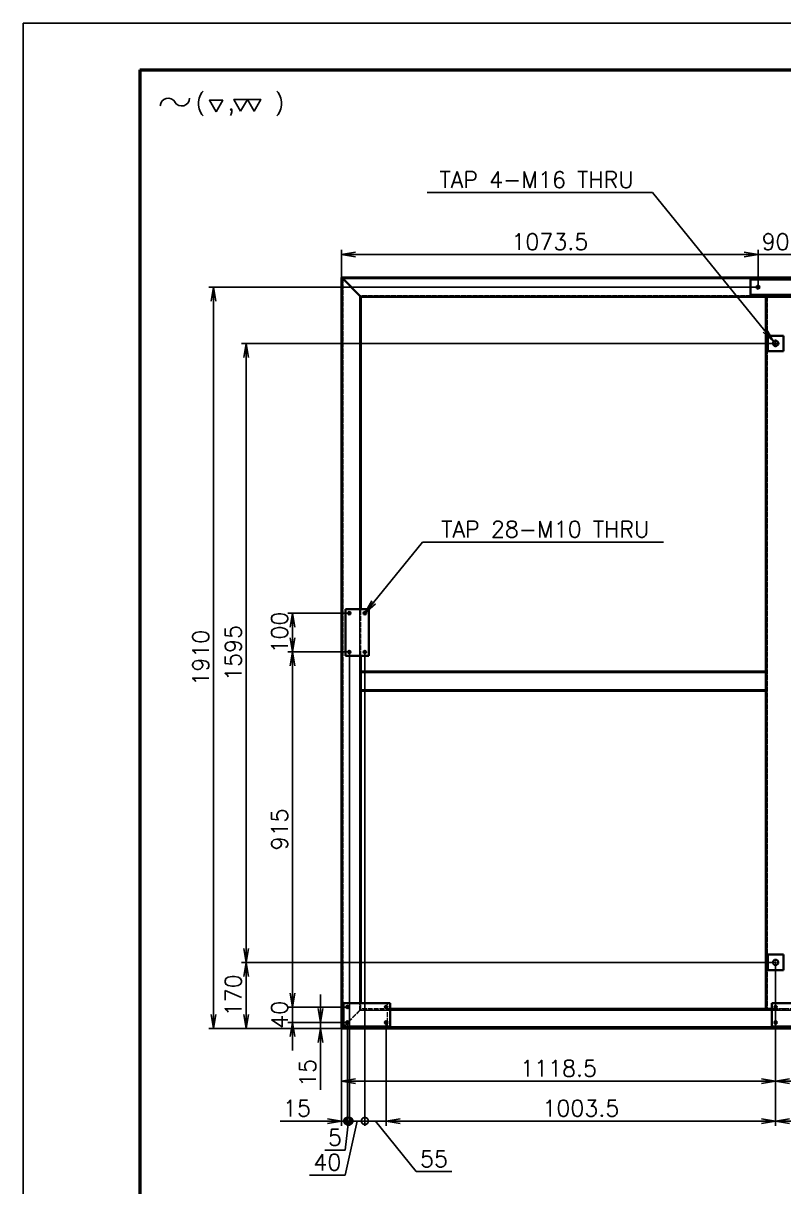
# Model space of a CAD drawing. Header units: millimetres. Extents: x -73083 to 81340, y -6859 to 6812.
# Drawn here: x -3050 to -1090, y -4808 to -1810 of the extents above; entities that cross this region are included whole.
import ezdxf

# ---------------------------------------------------------------- set-up
doc = ezdxf.new("R2010")
doc.units = ezdxf.units.MM
for name, pattern in [('AM_ISO02W050', [7.5, 6, -1.5]), ('AM_ISO08W050', [18, 12, -1.5, 3, -1.5]), ('CENTER-HOKUTO', [23, 20, -1, 1, -1]), ('DASHDOT', [18.5, 12, -3, 0.5, -3]), ('DASHED', [15, 12, -3])]:
    doc.linetypes.add(name, pattern=pattern)
doc.layers.add('A3', color=7, linetype='Continuous', plot=False)
for name, color, linetype, lineweight in [('AM_7', 2, 'AM_ISO08W050', 25), ('AM_HID', 1, 'AM_ISO02W050', 25), ('AM_VIS', 7, 'Continuous', 50)]:
    doc.layers.add(name, color=color, linetype=linetype, lineweight=lineweight)
doc.layers.add('title_frame', color=7, linetype='Continuous')
doc.layers.add('word_dim', color=253, linetype='Continuous')
doc.styles.get("Standard").update_dxf_attribs({"font": 'romans.shx', "bigfont": 'bigfont.shx'})
doc.dimstyles.new('STANDARD1-12', dxfattribs={"dimscale": 12, "dimtxt": 3.5, "dimasz": 3, "dimexe": 1, "dimexo": 0, "dimgap": 1, "dimtad": 3, "dimdec": 1, "dimdsep": 46, "dimtxsty": 'Standard', "dimblk1": 'OPEN', "dimblk2": 'OPEN', "dimsah": 1, "dimcen": 0, "dimclrd": 256, "dimclre": 256, "dimclrt": 3, "dimadec": 0, "dimazin": 0, "dimtfac": 1, "dimtdec": 1, "dimtmove": 0, "dimatfit": 3, "dimldrblk": 'OPEN', "dimfxl": 0, "dimtolj": 1, "dimtzin": 0, "dimarcsym": 0})

# ---------------------------------------------------------------- blocks, each defined once
blk = doc.blocks.new('shiage0')
at = {"layer": 'word_dim', "color": 3, "linetype": 'Continuous'}
for centre, start, end in [((1.69, 0), 30, 180), ((4.61, 1.69), 210, 0)]:
    blk.add_arc(centre, 1.69, start, end, dxfattribs=at)
blk = doc.blocks.new('11')
at = {"layer": 'title_frame', "color": 3, "linetype": 'Continuous'}
for points in [[(15.1, 3.38), (13.66, 5.88), (16.55, 5.88)], [(20.38, 3.57), (18.93, 6.07), (24.71, 6.07), (23.27, 3.57), (21.82, 6.07)]]:
    blk.add_lwpolyline(points, close=True, dxfattribs=at)
blk.add_blockref('shiage0', (3.13, 4.67), dxfattribs=at)
blk.add_text('(  ,   )', height=3.5, dxfattribs=at).set_placement((10.71, 3.7))
blk = doc.blocks.new('_DotSmall')
at = {"color": 0, "linetype": 'ByBlock', "const_width": 0.5}
blk.add_lwpolyline([(-0.0625, 0, 1), (0.0625, 0, 1)], format="xyb", close=True, dxfattribs=at)
blk = doc.blocks.new('_Open')
at = {"color": 0, "lineweight": -2}
for p, q in [((-1, 0.167), (0, 0)), ((-1, -0.167), (0, 0)), ((0, 0), (-1, 0))]:
    blk.add_line(p, q, dxfattribs=at)
blk = doc.blocks.new('*D2350')
at = {"layer": 'DEFPOINTS', "color": 0, "linetype": 'Continuous', "ltscale": 2}
for p in [(-2229.3, -4400.2), (-2214.3, -4389.5), (-2214.3, -4638.9)]:
    blk.add_point(p, dxfattribs=at)
at = {"layer": 'word_dim', "linetype": 'Continuous', "lineweight": -2, "ltscale": 2}
for p, q in [((-2229.3, -4400.2), (-2229.3, -4650.9)), ((-2214.3, -4389.5), (-2214.3, -4650.9)), ((-2265.3, -4638.9), (-2387.3, -4638.9)), ((-2214.3, -4638.9), (-2229.3, -4638.9)), ((-2214.3, -4638.9), (-2142.3, -4638.9))]:
    blk.add_line(p, q, dxfattribs=at)
at = {"layer": 'word_dim', "linetype": 'Continuous', "lineweight": -2, "ltscale": 2, "xscale": 36, "yscale": 36, "zscale": 36}
blk.add_blockref('_Open', (-2229.3, -4638.9), dxfattribs=at)
at = {"layer": 'word_dim', "linetype": 'Continuous', "lineweight": -2, "ltscale": 2, "xscale": 36, "yscale": 36, "zscale": 36, "rotation": 180}
blk.add_blockref('_DotSmall', (-2214.3, -4638.9), dxfattribs=at)
at = {"layer": 'word_dim', "color": 3, "linetype": 'Continuous', "ltscale": 2, "insert": (-2344.3, -4605.9), "char_height": 42, "attachment_point": 5}
blk.add_mtext('\\A1;15', dxfattribs=at)
blk = doc.blocks.new('*D2352')
at = {"layer": 'DEFPOINTS', "color": 0, "linetype": 'Continuous', "ltscale": 2}
for p in [(-2114.3, -4389.5), (-1110.8, -4389.5), (-1110.8, -4638.9)]:
    blk.add_point(p, dxfattribs=at)
at = {"layer": 'word_dim', "linetype": 'Continuous', "lineweight": -2, "ltscale": 2}
for p, q in [((-2114.3, -4389.5), (-2114.3, -4650.9)), ((-1110.8, -4389.5), (-1110.8, -4650.9)), ((-2078.3, -4638.9), (-1146.8, -4638.9))]:
    blk.add_line(p, q, dxfattribs=at)
at = {"layer": 'word_dim', "linetype": 'Continuous', "lineweight": -2, "ltscale": 2, "xscale": 36, "yscale": 36, "zscale": 36, "rotation": 180}
blk.add_blockref('_Open', (-2114.3, -4638.9), dxfattribs=at)
at = {"layer": 'word_dim', "linetype": 'Continuous', "lineweight": -2, "ltscale": 2, "xscale": 36, "yscale": 36, "zscale": 36}
blk.add_blockref('_Open', (-1110.8, -4638.9), dxfattribs=at)
at = {"layer": 'word_dim', "color": 3, "linetype": 'Continuous', "ltscale": 2, "insert": (-1612.5, -4605.9), "char_height": 42, "attachment_point": 5}
blk.add_mtext('\\A1;1003.5', dxfattribs=at)
blk = doc.blocks.new('*D2353')
at = {"layer": 'DEFPOINTS', "color": 0, "linetype": 'Continuous', "ltscale": 2}
for p in [(-1110.8, -4389.5), (-1010.8, -4389.5), (-1010.8, -4638.9)]:
    blk.add_point(p, dxfattribs=at)
at = {"layer": 'word_dim', "linetype": 'Continuous', "lineweight": -2, "ltscale": 2}
for p, q in [((-1110.8, -4389.5), (-1110.8, -4650.9)), ((-1010.8, -4389.5), (-1010.8, -4650.9)), ((-1074.8, -4638.9), (-1046.8, -4638.9)), ((-1060.8, -4638.9), (-1018.1, -4756.3)), ((-1018.1, -4756.3), (-892.1, -4756.3))]:
    blk.add_line(p, q, dxfattribs=at)
at = {"layer": 'word_dim', "linetype": 'Continuous', "lineweight": -2, "ltscale": 2, "xscale": 36, "yscale": 36, "zscale": 36, "rotation": 180}
blk.add_blockref('_Open', (-1110.8, -4638.9), dxfattribs=at)
at = {"layer": 'word_dim', "linetype": 'Continuous', "lineweight": -2, "ltscale": 2, "xscale": 36, "yscale": 36, "zscale": 36}
blk.add_blockref('_Open', (-1010.8, -4638.9), dxfattribs=at)
at = {"layer": 'word_dim', "color": 3, "linetype": 'Continuous', "ltscale": 2, "insert": (-955.1, -4723.3), "char_height": 42, "attachment_point": 5}
blk.add_mtext('\\A1;100', dxfattribs=at)
blk = doc.blocks.new('*D2360')
at = {"layer": 'DEFPOINTS', "color": 0, "linetype": 'Continuous', "ltscale": 2}
for p in [(-2283.6, -4385.2), (-2227.8, -4400.2), (-2218.6, -4385.2)]:
    blk.add_point(p, dxfattribs=at)
at = {"layer": 'word_dim', "linetype": 'Continuous', "lineweight": -2, "ltscale": 2}
for p, q in [((-2283.6, -4349.2), (-2283.6, -4313.2)), ((-2218.6, -4385.2), (-2295.6, -4385.2)), ((-2227.8, -4400.2), (-2295.6, -4400.2)), ((-2283.6, -4385.2), (-2283.6, -4400.2)), ((-2283.6, -4436.2), (-2283.6, -4558.2))]:
    blk.add_line(p, q, dxfattribs=at)
at = {"layer": 'word_dim', "linetype": 'Continuous', "lineweight": -2, "ltscale": 2, "xscale": 36, "yscale": 36, "zscale": 36}
for p, rotation in [((-2283.6, -4385.2), 270), ((-2283.6, -4400.2), 90)]:
    blk.add_blockref('_Open', p, dxfattribs=dict(at, rotation=rotation))
at = {"layer": 'word_dim', "color": 3, "linetype": 'Continuous', "ltscale": 2, "insert": (-2316.6, -4515.2), "char_height": 42, "attachment_point": 5, "rotation": 90}
blk.add_mtext('\\A1;15', dxfattribs=at)
blk = doc.blocks.new('*D2361')
at = {"layer": 'DEFPOINTS', "color": 0, "linetype": 'Continuous', "ltscale": 2}
for p in [(-2355.9, -4345.2), (-2218.6, -4345.2), (-2218.6, -4385.2)]:
    blk.add_point(p, dxfattribs=at)
at = {"layer": 'word_dim', "linetype": 'Continuous', "lineweight": -2, "ltscale": 2}
for p, q in [((-2355.9, -4309.2), (-2355.9, -4273.2)), ((-2218.6, -4345.2), (-2367.9, -4345.2)), ((-2355.9, -4385.2), (-2355.9, -4345.2)), ((-2218.6, -4385.2), (-2367.9, -4385.2)), ((-2355.9, -4421.2), (-2355.9, -4457.2))]:
    blk.add_line(p, q, dxfattribs=at)
at = {"layer": 'word_dim', "linetype": 'Continuous', "lineweight": -2, "ltscale": 2, "xscale": 36, "yscale": 36, "zscale": 36}
for p, rotation in [((-2355.9, -4345.2), 270), ((-2355.9, -4385.2), 90)]:
    blk.add_blockref('_Open', p, dxfattribs=dict(at, rotation=rotation))
at = {"layer": 'word_dim', "color": 3, "linetype": 'Continuous', "ltscale": 2, "insert": (-2388.9, -4365.2), "char_height": 42, "attachment_point": 5, "rotation": 90}
blk.add_mtext('\\A1;40', dxfattribs=at)
blk = doc.blocks.new('*D2362')
at = {"layer": 'DEFPOINTS', "color": 0, "linetype": 'Continuous', "ltscale": 2}
for p in [(-2355.9, -3430.2), (-2213.6, -3430.2), (-2221.3, -4345.2)]:
    blk.add_point(p, dxfattribs=at)
at = {"layer": 'word_dim', "linetype": 'Continuous', "lineweight": -2, "ltscale": 2}
for p, q in [((-2213.6, -3430.2), (-2367.9, -3430.2)), ((-2355.9, -4309.2), (-2355.9, -3466.2)), ((-2221.3, -4345.2), (-2367.9, -4345.2))]:
    blk.add_line(p, q, dxfattribs=at)
at = {"layer": 'word_dim', "linetype": 'Continuous', "lineweight": -2, "ltscale": 2, "xscale": 36, "yscale": 36, "zscale": 36}
for p, rotation in [((-2355.9, -3430.2), 90), ((-2355.9, -4345.2), 270)]:
    blk.add_blockref('_Open', p, dxfattribs=dict(at, rotation=rotation))
at = {"layer": 'word_dim', "color": 3, "linetype": 'Continuous', "ltscale": 2, "insert": (-2388.9, -3887.7), "char_height": 42, "attachment_point": 5, "rotation": 90}
blk.add_mtext('\\A1;915', dxfattribs=at)
blk = doc.blocks.new('*D2363')
at = {"layer": 'DEFPOINTS', "color": 0, "linetype": 'Continuous', "ltscale": 2}
for p in [(-2355.9, -3330.2), (-2213.6, -3330.2), (-2213.6, -3430.2)]:
    blk.add_point(p, dxfattribs=at)
at = {"layer": 'word_dim', "linetype": 'Continuous', "lineweight": -2, "ltscale": 2}
for p, q in [((-2213.6, -3330.2), (-2367.9, -3330.2)), ((-2355.9, -3394.2), (-2355.9, -3366.2)), ((-2213.6, -3430.2), (-2367.9, -3430.2))]:
    blk.add_line(p, q, dxfattribs=at)
at = {"layer": 'word_dim', "linetype": 'Continuous', "lineweight": -2, "ltscale": 2, "xscale": 36, "yscale": 36, "zscale": 36}
for p, rotation in [((-2355.9, -3330.2), 90), ((-2355.9, -3430.2), 270)]:
    blk.add_blockref('_Open', p, dxfattribs=dict(at, rotation=rotation))
at = {"layer": 'word_dim', "color": 3, "linetype": 'Continuous', "ltscale": 2, "insert": (-2388.9, -3380.2), "char_height": 42, "attachment_point": 5, "rotation": 90}
blk.add_mtext('\\A1;100', dxfattribs=at)
blk = doc.blocks.new('*D2367')
at = {"layer": 'DEFPOINTS', "color": 0, "linetype": 'Continuous', "ltscale": 2}
for p in [(-1110.8, -4239.2), (-2229.3, -4400.2), (-1110.8, -4536.2)]:
    blk.add_point(p, dxfattribs=at)
at = {"layer": 'word_dim', "linetype": 'Continuous', "lineweight": -2, "ltscale": 2}
for p, q in [((-1110.8, -4239.2), (-1110.8, -4548.2)), ((-2229.3, -4400.2), (-2229.3, -4548.2)), ((-2193.3, -4536.2), (-1146.8, -4536.2))]:
    blk.add_line(p, q, dxfattribs=at)
at = {"layer": 'word_dim', "linetype": 'Continuous', "lineweight": -2, "ltscale": 2, "xscale": 36, "yscale": 36, "zscale": 36, "rotation": 180}
blk.add_blockref('_Open', (-2229.3, -4536.2), dxfattribs=at)
at = {"layer": 'word_dim', "linetype": 'Continuous', "lineweight": -2, "ltscale": 2, "xscale": 36, "yscale": 36, "zscale": 36}
blk.add_blockref('_Open', (-1110.8, -4536.2), dxfattribs=at)
at = {"layer": 'word_dim', "color": 3, "linetype": 'Continuous', "ltscale": 2, "insert": (-1670, -4503.2), "char_height": 42, "attachment_point": 5}
blk.add_mtext('\\A1;1118.5', dxfattribs=at)
blk = doc.blocks.new('*D2368')
at = {"layer": 'DEFPOINTS', "color": 0, "linetype": 'Continuous', "ltscale": 2}
for p in [(-1110.8, -4239.2), (649.3, -4239.2), (649.3, -4536.2)]:
    blk.add_point(p, dxfattribs=at)
at = {"layer": 'word_dim', "linetype": 'Continuous', "lineweight": -2, "ltscale": 2}
for p, q in [((-1110.8, -4239.2), (-1110.8, -4548.2)), ((649.3, -4239.2), (649.3, -4548.2)), ((-1074.8, -4536.2), (613.3, -4536.2))]:
    blk.add_line(p, q, dxfattribs=at)
at = {"layer": 'word_dim', "linetype": 'Continuous', "lineweight": -2, "ltscale": 2, "xscale": 36, "yscale": 36, "zscale": 36, "rotation": 180}
blk.add_blockref('_Open', (-1110.8, -4536.2), dxfattribs=at)
at = {"layer": 'word_dim', "linetype": 'Continuous', "lineweight": -2, "ltscale": 2, "xscale": 36, "yscale": 36, "zscale": 36}
blk.add_blockref('_Open', (649.3, -4536.2), dxfattribs=at)
at = {"layer": 'word_dim', "color": 3, "linetype": 'Continuous', "ltscale": 2, "insert": (-230.7, -4503.2), "char_height": 42, "attachment_point": 5}
blk.add_mtext('\\A1;1760', dxfattribs=at)
blk = doc.blocks.new('*D2369')
at = {"layer": 'DEFPOINTS', "color": 0, "linetype": 'Continuous', "ltscale": 2}
for p in [(-2475.5, -4230.2), (-1119.7, -4230.2), (-2227.8, -4400.2)]:
    blk.add_point(p, dxfattribs=at)
at = {"layer": 'word_dim', "linetype": 'Continuous', "lineweight": -2, "ltscale": 2}
for p, q in [((-1119.7, -4230.2), (-2487.5, -4230.2)), ((-2475.5, -4364.2), (-2475.5, -4266.2)), ((-2227.8, -4400.2), (-2487.5, -4400.2))]:
    blk.add_line(p, q, dxfattribs=at)
at = {"layer": 'word_dim', "linetype": 'Continuous', "lineweight": -2, "ltscale": 2, "xscale": 36, "yscale": 36, "zscale": 36}
for p, rotation in [((-2475.5, -4230.2), 90), ((-2475.5, -4400.2), 270)]:
    blk.add_blockref('_Open', p, dxfattribs=dict(at, rotation=rotation))
at = {"layer": 'word_dim', "color": 3, "linetype": 'Continuous', "ltscale": 2, "insert": (-2508.5, -4315.2), "char_height": 42, "attachment_point": 5, "rotation": 90}
blk.add_mtext('\\A1;170', dxfattribs=at)
blk = doc.blocks.new('*D2370')
at = {"layer": 'DEFPOINTS', "color": 0, "linetype": 'Continuous', "ltscale": 2}
for p in [(-2475.5, -2635.2), (-1119.7, -2635.2), (-1119.7, -4230.2)]:
    blk.add_point(p, dxfattribs=at)
at = {"layer": 'word_dim', "linetype": 'Continuous', "lineweight": -2, "ltscale": 2}
for p, q in [((-1119.7, -2635.2), (-2487.5, -2635.2)), ((-2475.5, -4194.2), (-2475.5, -2671.2)), ((-1119.7, -4230.2), (-2487.5, -4230.2))]:
    blk.add_line(p, q, dxfattribs=at)
at = {"layer": 'word_dim', "linetype": 'Continuous', "lineweight": -2, "ltscale": 2, "xscale": 36, "yscale": 36, "zscale": 36}
for p, rotation in [((-2475.5, -2635.2), 90), ((-2475.5, -4230.2), 270)]:
    blk.add_blockref('_Open', p, dxfattribs=dict(at, rotation=rotation))
at = {"layer": 'word_dim', "color": 3, "linetype": 'Continuous', "ltscale": 2, "insert": (-2508.5, -3432.7), "char_height": 42, "attachment_point": 5, "rotation": 90}
blk.add_mtext('\\A1;1595', dxfattribs=at)
blk = doc.blocks.new('*D2371')
at = {"layer": 'DEFPOINTS', "color": 0, "linetype": 'Continuous', "ltscale": 2}
for p in [(-2559.1, -2490.2), (-1161.2, -2490.2), (-2227.8, -4400.2)]:
    blk.add_point(p, dxfattribs=at)
at = {"layer": 'word_dim', "linetype": 'Continuous', "lineweight": -2, "ltscale": 2}
for p, q in [((-1161.2, -2490.2), (-2571.1, -2490.2)), ((-2559.1, -4364.2), (-2559.1, -2526.2)), ((-2227.8, -4400.2), (-2571.1, -4400.2))]:
    blk.add_line(p, q, dxfattribs=at)
at = {"layer": 'word_dim', "linetype": 'Continuous', "lineweight": -2, "ltscale": 2, "xscale": 36, "yscale": 36, "zscale": 36}
for p, rotation in [((-2559.1, -2490.2), 90), ((-2559.1, -4400.2), 270)]:
    blk.add_blockref('_Open', p, dxfattribs=dict(at, rotation=rotation))
at = {"layer": 'word_dim', "color": 3, "linetype": 'Continuous', "ltscale": 2, "insert": (-2592.1, -3445.2), "char_height": 42, "attachment_point": 5, "rotation": 90}
blk.add_mtext('\\A1;1910', dxfattribs=at)
blk = doc.blocks.new('*D2372')
at = {"layer": 'DEFPOINTS', "color": 0, "linetype": 'Continuous', "ltscale": 2}
for p in [(-1155.8, -2406.1), (-2229.3, -2465.2), (-1155.8, -2484.8)]:
    blk.add_point(p, dxfattribs=at)
at = {"layer": 'word_dim', "linetype": 'Continuous', "lineweight": -2, "ltscale": 2}
for p, q in [((-2229.3, -2465.2), (-2229.3, -2394.1)), ((-1155.8, -2484.8), (-1155.8, -2394.1)), ((-2193.3, -2406.1), (-1191.8, -2406.1))]:
    blk.add_line(p, q, dxfattribs=at)
at = {"layer": 'word_dim', "linetype": 'Continuous', "lineweight": -2, "ltscale": 2, "xscale": 36, "yscale": 36, "zscale": 36, "rotation": 180}
blk.add_blockref('_Open', (-2229.3, -2406.1), dxfattribs=at)
at = {"layer": 'word_dim', "linetype": 'Continuous', "lineweight": -2, "ltscale": 2, "xscale": 36, "yscale": 36, "zscale": 36}
blk.add_blockref('_Open', (-1155.8, -2406.1), dxfattribs=at)
at = {"layer": 'word_dim', "color": 3, "linetype": 'Continuous', "ltscale": 2, "insert": (-1692.5, -2373.1), "char_height": 42, "attachment_point": 5}
blk.add_mtext('\\A1;1073.5', dxfattribs=at)
blk = doc.blocks.new('*D2373')
at = {"layer": 'DEFPOINTS', "color": 0, "linetype": 'Continuous', "ltscale": 2}
for p in [(-1065.8, -2406.1), (-1155.8, -2484.8), (-1065.8, -2484.8)]:
    blk.add_point(p, dxfattribs=at)
at = {"layer": 'word_dim', "linetype": 'Continuous', "lineweight": -2, "ltscale": 2}
for p, q in [((-1155.8, -2484.8), (-1155.8, -2394.1)), ((-1065.8, -2484.8), (-1065.8, -2394.1)), ((-1191.8, -2406.1), (-1227.8, -2406.1)), ((-1155.8, -2406.1), (-1065.8, -2406.1)), ((-1029.8, -2406.1), (-993.8, -2406.1))]:
    blk.add_line(p, q, dxfattribs=at)
at = {"layer": 'word_dim', "linetype": 'Continuous', "lineweight": -2, "ltscale": 2, "xscale": 36, "yscale": 36, "zscale": 36}
blk.add_blockref('_Open', (-1155.8, -2406.1), dxfattribs=at)
at = {"layer": 'word_dim', "linetype": 'Continuous', "lineweight": -2, "ltscale": 2, "xscale": 36, "yscale": 36, "zscale": 36, "rotation": 180}
blk.add_blockref('_Open', (-1065.8, -2406.1), dxfattribs=at)
at = {"layer": 'word_dim', "color": 3, "linetype": 'Continuous', "ltscale": 2, "insert": (-1110.8, -2373.1), "char_height": 42, "attachment_point": 5}
blk.add_mtext('\\A1;90', dxfattribs=at)
blk = doc.blocks.new('*D2380')
at = {"layer": 'DEFPOINTS', "color": 0, "linetype": 'Continuous', "ltscale": 2}
for p in [(-2209.2, -3434.6), (-2214.3, -4389.5), (-2209.2, -4638.9)]:
    blk.add_point(p, dxfattribs=at)
at = {"layer": 'word_dim', "linetype": 'Continuous', "lineweight": -2, "ltscale": 2}
for p, q in [((-2209.2, -3434.6), (-2209.2, -4650.9)), ((-2214.3, -4389.5), (-2214.3, -4650.9)), ((-2214.3, -4638.9), (-2250.3, -4638.9)), ((-2211.7, -4638.9), (-2220.1, -4714.2)), ((-2214.3, -4638.9), (-2209.2, -4638.9)), ((-2214.3, -4638.9), (-2209.2, -4638.9)), ((-2209.2, -4638.9), (-2173.2, -4638.9)), ((-2220.1, -4714.2), (-2272.1, -4714.2))]:
    blk.add_line(p, q, dxfattribs=at)
at = {"layer": 'word_dim', "linetype": 'Continuous', "lineweight": -2, "ltscale": 2, "xscale": 36, "yscale": 36, "zscale": 36}
blk.add_blockref('_DotSmall', (-2214.3, -4638.9), dxfattribs=at)
at = {"layer": 'word_dim', "linetype": 'Continuous', "lineweight": -2, "ltscale": 2, "xscale": 36, "yscale": 36, "zscale": 36, "rotation": 180}
blk.add_blockref('_DotSmall', (-2209.2, -4638.9), dxfattribs=at)
at = {"layer": 'word_dim', "color": 3, "linetype": 'Continuous', "ltscale": 2, "insert": (-2246.1, -4681.2), "char_height": 42, "attachment_point": 5}
blk.add_mtext('\\A1;5', dxfattribs=at)
blk = doc.blocks.new('*D2381')
at = {"layer": 'DEFPOINTS', "color": 0, "linetype": 'Continuous', "ltscale": 2}
for p in [(-2209.2, -3434.6), (-2169.2, -3434.6), (-2169.2, -4638.9)]:
    blk.add_point(p, dxfattribs=at)
at = {"layer": 'word_dim', "linetype": 'Continuous', "lineweight": -2, "ltscale": 2}
for p, q in [((-2209.2, -3434.6), (-2209.2, -4650.9)), ((-2169.2, -3434.6), (-2169.2, -4650.9)), ((-2189.2, -4638.9), (-2219.9, -4778)), ((-2209.2, -4638.9), (-2169.2, -4638.9)), ((-2219.9, -4778), (-2311.9, -4778))]:
    blk.add_line(p, q, dxfattribs=at)
at = {"layer": 'word_dim', "linetype": 'Continuous', "lineweight": -2, "ltscale": 2, "xscale": 36, "yscale": 36, "zscale": 36, "rotation": 180}
blk.add_blockref('_DotSmall', (-2209.2, -4638.9), dxfattribs=at)
at = {"layer": 'word_dim', "linetype": 'Continuous', "lineweight": -2, "ltscale": 2, "xscale": 36, "yscale": 36, "zscale": 36}
blk.add_blockref('_DotSmall', (-2169.2, -4638.9), dxfattribs=at)
at = {"layer": 'word_dim', "color": 3, "linetype": 'Continuous', "ltscale": 2, "insert": (-2265.9, -4745), "char_height": 42, "attachment_point": 5}
blk.add_mtext('\\A1;40', dxfattribs=at)
blk = doc.blocks.new('*D2382')
at = {"layer": 'DEFPOINTS', "color": 0, "linetype": 'Continuous', "ltscale": 2}
for p in [(-2169.2, -3434.6), (-2114.3, -4389.5), (-2114.3, -4638.9)]:
    blk.add_point(p, dxfattribs=at)
at = {"layer": 'word_dim', "linetype": 'Continuous', "lineweight": -2, "ltscale": 2}
for p, q in [((-2169.2, -3434.6), (-2169.2, -4650.9)), ((-2114.3, -4389.5), (-2114.3, -4650.9)), ((-2169.2, -4638.9), (-2205.2, -4638.9)), ((-2169.2, -4638.9), (-2114.3, -4638.9)), ((-2169.2, -4638.9), (-2114.3, -4638.9)), ((-2141.7, -4638.9), (-2037.1, -4769.4)), ((-2078.3, -4638.9), (-2042.3, -4638.9)), ((-2037.1, -4769.4), (-1945.1, -4769.4))]:
    blk.add_line(p, q, dxfattribs=at)
at = {"layer": 'word_dim', "linetype": 'Continuous', "lineweight": -2, "ltscale": 2, "xscale": 36, "yscale": 36, "zscale": 36}
blk.add_blockref('_DotSmall', (-2169.2, -4638.9), dxfattribs=at)
at = {"layer": 'word_dim', "linetype": 'Continuous', "lineweight": -2, "ltscale": 2, "xscale": 36, "yscale": 36, "zscale": 36, "rotation": 180}
blk.add_blockref('_Open', (-2114.3, -4638.9), dxfattribs=at)
at = {"layer": 'word_dim', "color": 3, "linetype": 'Continuous', "ltscale": 2, "insert": (-1991.1, -4736.4), "char_height": 42, "attachment_point": 5}
blk.add_mtext('\\A1;55', dxfattribs=at)
blk = doc.blocks.new('MARK_CENTER')
at = {"color": 2, "linetype": 'CENTER-HOKUTO'}
for p, q in [((-10, 0), (10, 0)), ((0, 10), (0, -10))]:
    blk.add_line(p, q, dxfattribs=at)

msp = doc.modelspace()

# ---------------------------------------------------------------- linework, layer by layer
at = {"layer": 'A3', "linetype": 'Continuous'}
msp.add_lwpolyline([(-3049.50268, -1810.23226), (4078.49732, -1810.23226), (4078.49732, -6850.23226), (-3049.50268, -6850.23226)], close=True, dxfattribs=at)
at = {"layer": 'AM_7', "linetype": 'DASHDOT', "lineweight": 13, "ltscale": 0.272223}
msp.add_line((-1155.75697, -2484.78689), (-1155.75697, -2495.6758), dxfattribs=at)
at = {"layer": 'AM_7', "linetype": 'DASHDOT', "lineweight": 13, "ltscale": 0.27222}
msp.add_line((-1150.31251, -2490.23122), (-1161.2013, -2490.23122), dxfattribs=at)
at = {"layer": 'AM_7', "linetype": 'DASHDOT', "lineweight": 13, "ltscale": 0.449637}
for p, q in [((-1101.76405, -2635.2239), (-1119.74952, -2635.2239)), ((-1101.75953, -4230.22414), (-1119.745, -4230.22414))]:
    msp.add_line(p, q, dxfattribs=at)
at = {"layer": 'AM_7', "linetype": 'DASHDOT', "lineweight": 13, "ltscale": 0.44964}
msp.add_line((-1110.75672, -2626.23098), (-1110.75672, -2644.21657), dxfattribs=at)
at = {"layer": 'AM_7', "linetype": 'DASHDOT', "lineweight": 13, "ltscale": 0.216022}
for p, q in [((-2209.2422, -3325.92873), (-2209.2422, -3334.5696)), ((-2209.24146, -3425.92873), (-2209.24146, -3434.5696))]:
    msp.add_line(p, q, dxfattribs=at)
at = {"layer": 'AM_7', "linetype": 'DASHDOT', "lineweight": 13, "ltscale": 0.216028}
for p, q in [((-2169.2422, -3325.92824), (-2169.2422, -3334.56936)), ((-2204.92164, -3330.24929), (-2213.56275, -3330.24929)), ((-2164.92164, -3330.2488), (-2173.56275, -3330.2488)), ((-2204.92091, -3430.24929), (-2213.56202, -3430.24929)), ((-2164.92091, -3430.2488), (-2173.56202, -3430.2488)), ((-2169.24146, -3425.92824), (-2169.24146, -3434.56936)), ((-2209.93116, -4345.22561), (-2218.57227, -4345.22561)), ((-2214.25172, -4340.90529), (-2214.25172, -4349.54641)), ((-2109.93116, -4345.22561), (-2118.57227, -4345.22561)), ((-2114.25172, -4340.90481), (-2114.25172, -4349.54592)), ((-1106.4308, -4345.22121), (-1115.07191, -4345.22121)), ((-1110.75135, -4340.9009), (-1110.75135, -4349.54201)), ((-2209.93116, -4385.22561), (-2218.57227, -4385.22561)), ((-2214.25172, -4380.90529), (-2214.25172, -4389.54641)), ((-2109.93116, -4385.22561), (-2118.57227, -4385.22561)), ((-2114.25172, -4380.90481), (-2114.25172, -4389.54592)), ((-1106.43067, -4385.22121), (-1115.07179, -4385.22121)), ((-1110.75123, -4380.9009), (-1110.75123, -4389.54201))]:
    msp.add_line(p, q, dxfattribs=at)
at = {"layer": 'AM_7', "linetype": 'DASHDOT', "lineweight": 13, "ltscale": 0.449646}
msp.add_line((-1110.75233, -4221.23098), (-1110.75233, -4239.21682), dxfattribs=at)
at = {"layer": 'AM_HID', "linetype": 'DASHED', "lineweight": 13}
for p, q in [((-2226.25733, -2468.22683), (1764.74267, -2468.21584)), ((-2226.25196, -4397.22707), (-2226.25733, -2468.22707)), ((1764.74291, -2468.21608), (-2226.25709, -2468.22707)), ((-2226.25709, -2468.22732), (-2226.25172, -4397.22756)), ((-2182.25733, -2512.22683), (1720.74291, -2512.21584)), ((-2182.25196, -4353.22707), (-2182.25733, -2512.22683)), ((1720.74291, -2512.21633), (-2182.25709, -2512.22707)), ((-2182.25685, -2512.22732), (-2182.25172, -4353.22707)), ((-1132.75147, -4350.22561), (-1132.7566, -2515.22536)), ((-1132.75648, -2515.22536), (-1132.75135, -4350.22561)), ((-2182.2544, -3440.24904), (-2182.25465, -3320.24904)), ((-2179.2544, -3440.24904), (-2179.25465, -3320.24904)), ((-2179.2544, -3483.21877), (-1135.75721, -3483.21584)), ((-1135.75697, -3483.21584), (-2179.25416, -3483.21877)), ((-2179.2544, -3527.21877), (-1135.75453, -3527.21584)), ((-2179.25416, -3527.21877), (-1135.7544, -3527.21584)), ((-2110.79225, -4400.23488), (-2110.79249, -4335.22561)), ((-2211.90089, -4382.87649), (-2182.25172, -4353.22707)), ((-2211.28272, -4383.73244), (-2181.792, -4354.24172)), ((1723.20751, -4354.23049), (-2181.79249, -4354.24172)), ((1723.20751, -4354.23049), (-2181.79249, -4354.24172)), ((1723.20775, -4354.23049), (-2181.79225, -4354.24172)), ((-2104.25172, -4354.24123), (-2181.792, -4354.24172)), ((1722.20775, -4353.23049), (-2180.79225, -4353.24172)), ((-2104.25172, -4350.24123), (-2177.79225, -4350.24172)), ((-1088.75135, -4350.22512), (-1120.75135, -4350.22512)), ((-1000.75135, -4350.2383), (-1120.75135, -4350.23879)), ((-1000.75135, -4354.2383), (-1120.75135, -4354.23879)), ((1766.208, -4397.23049), (-2224.792, -4397.24172)), ((1765.20775, -4396.23049), (-2223.79249, -4396.24172)), ((1765.20775, -4396.23049), (-2223.79249, -4396.24172)), ((1765.208, -4396.23049), (-2223.792, -4396.24172)), ((-1180.75648, -4400.22268), (-1300.75648, -4400.22268))]:
    msp.add_line(p, q, dxfattribs=at)
at = {"layer": 'AM_HID', "linetype": 'DASHED', "lineweight": 13, "ltscale": 0.450037}
msp.add_line((-2182.25172, -4353.22707), (-2182.25172, -4335.22561), dxfattribs=at)
at = {"layer": 'AM_HID', "linetype": 'DASHED', "lineweight": 13, "ltscale": 0.375037}
msp.add_line((-2179.25172, -4350.22707), (-2179.25172, -4335.22561), dxfattribs=at)
at = {"layer": 'AM_HID', "linetype": 'DASHED', "lineweight": 13, "ltscale": 0.106066}
msp.add_line((-2179.25172, -4350.22707), (-2182.25172, -4353.22707), dxfattribs=at)
at = {"layer": 'AM_HID', "linetype": 'DASHED', "lineweight": 13, "ltscale": 0.141417}
msp.add_line((-2181.792, -4354.24172), (-2177.79225, -4350.24172), dxfattribs=at)
at = {"layer": 'AM_HID', "linetype": 'DASHED', "lineweight": 13, "ltscale": 0.270435}
msp.add_line((-2224.25001, -4395.22561), (-2216.60084, -4387.57668), dxfattribs=at)
at = {"layer": 'AM_HID', "linetype": 'DASHED', "lineweight": 13, "ltscale": 0.248579}
msp.add_line((-2222.77613, -4395.22561), (-2215.74513, -4388.19484), dxfattribs=at)
at = {"layer": 'AM_VIS', "linetype": 'Continuous'}
for q in [(-2749.50268, -6730.23226), (3958.49732, -1930.23226)]:
    msp.add_line((-2749.50268, -1930.23226), q, dxfattribs=at)
at = {"layer": 'AM_VIS', "lineweight": 35}
for p, q in [((-2229.25709, -2465.22707), (1767.74291, -2465.21608)), ((-2229.25172, -4400.22756), (-2229.25709, -2465.22732)), ((-2226.25709, -2468.22732), (-2182.25685, -2512.22732)), ((-2226.25709, -2468.22732), (-2182.25685, -2512.22707)), ((-1175.75697, -2470.23147), (-1045.75697, -2470.23098)), ((-1175.75685, -2510.23147), (-1175.75697, -2470.23147)), ((-2179.25685, -2515.22707), (-262.38856, -2515.2217)), ((-2179.25465, -3320.24904), (-2179.25685, -2515.22732)), ((-1045.75685, -2510.23098), (-1175.75685, -2510.23147)), ((-1135.75135, -4350.22561), (-1135.75648, -2515.22536)), ((-1088.75648, -2515.22536), (-1132.75648, -2515.22536)), ((-1130.75685, -2615.2239), (-1090.75685, -2615.22365)), ((-1130.75672, -2655.2239), (-1130.75685, -2615.2239)), ((-1090.75685, -2615.22365), (-1090.75672, -2655.22365)), ((-1090.75672, -2655.22365), (-1130.75672, -2655.2239)), ((-2159.24244, -3320.2488), (-2219.24244, -3320.24929)), ((-2219.24146, -3440.24929), (-2219.24244, -3320.24929)), ((-2159.24244, -3320.2488), (-2159.24146, -3440.2488)), ((-2219.24146, -3440.24929), (-2159.24146, -3440.2488)), ((-2179.25172, -4335.22561), (-2179.2544, -3440.24904)), ((-2179.25416, -3480.21877), (-1135.75721, -3480.21584)), ((-2179.25416, -3483.21877), (-2179.25416, -3527.21877)), ((-1135.7544, -3527.21584), (-1135.75697, -3483.21584)), ((-2179.25416, -3530.21877), (-1135.75416, -3530.21584)), ((-1130.75233, -4210.22414), (-1090.75233, -4210.22365)), ((-1130.75221, -4250.22414), (-1130.75233, -4210.22414)), ((-1090.75233, -4210.22365), (-1090.75221, -4250.22365)), ((-1090.75221, -4250.22365), (-1130.75221, -4250.22414)), ((-2224.25172, -4335.22561), (-2104.25172, -4335.22561)), ((-2224.25172, -4335.22561), (-2224.25147, -4395.22561)), ((-2104.25147, -4395.22561), (-2104.25172, -4335.22561)), ((-1120.75135, -4335.22121), (-1000.75135, -4335.22072)), ((-1120.75135, -4335.22121), (-1120.75123, -4395.22121)), ((-1120.75135, -4350.23879), (-2104.25172, -4350.24123)), ((-1300.7566, -4350.22268), (-1180.7566, -4350.22268)), ((1769.208, -4400.23049), (-2227.792, -4400.24172)), ((-2104.25147, -4395.22561), (-2224.25147, -4395.22561)), ((-1000.75123, -4395.22072), (-1120.75123, -4395.22121))]:
    msp.add_line(p, q, dxfattribs=at)
at = {"layer": 'AM_VIS', "lineweight": 35, "ltscale": 0.10607}
msp.add_line((-2226.25709, -2468.22732), (-2229.25709, -2465.22707), dxfattribs=at)
at = {"layer": 'AM_VIS', "lineweight": 35, "ltscale": 0.106066}
for p, q in [((-2229.25709, -2465.22732), (-2226.25709, -2468.22732)), ((-2179.25685, -2515.22707), (-2182.25685, -2512.22707)), ((-2182.25685, -2512.22732), (-2179.25685, -2515.22732)), ((-2226.25172, -4397.22756), (-2229.25172, -4400.22756))]:
    msp.add_line(p, q, dxfattribs=at)
at = {"layer": 'AM_VIS', "lineweight": 13}
for p, q in [((-2226.25709, -2468.22732), (1764.74291, -2468.21608)), ((-2226.25172, -4397.22756), (-2226.25709, -2468.22732)), ((-2182.25685, -2512.22707), (1720.74291, -2512.21633)), ((-2182.25465, -3320.24904), (-2182.25685, -2512.22732)), ((-1132.75135, -4350.22561), (-1132.75648, -2515.22536)), ((-2182.25172, -4335.22561), (-2182.2544, -3440.24904)), ((-2179.25416, -3483.21877), (-1135.75697, -3483.21584)), ((-2179.25416, -3527.21877), (-1135.7544, -3527.21584)), ((-1120.75135, -4354.23879), (-2104.25172, -4354.24123)), ((1765.208, -4396.23049), (-2223.792, -4396.24172))]:
    msp.add_line(p, q, dxfattribs=at)
at = {"layer": 'AM_VIS', "lineweight": 35, "ltscale": 0.075}
for p, q in [((-1132.75648, -2515.22536), (-1135.75648, -2515.22536)), ((-2179.25416, -3483.21877), (-2179.25416, -3480.21877)), ((-1135.75697, -3483.21584), (-1135.75721, -3480.21584)), ((-2179.25416, -3530.21877), (-2179.25416, -3527.21877)), ((-1135.7544, -3527.21584), (-1135.75416, -3530.21584)), ((-1132.75135, -4350.22561), (-1135.75135, -4350.22561))]:
    msp.add_line(p, q, dxfattribs=at)
at = {"layer": 'AM_VIS', "lineweight": 35, "ltscale": 0.000415039}
msp.add_line((-1300.7566, -4350.22268), (-1300.7566, -4350.23928), dxfattribs=at)
at = {"layer": 'AM_VIS', "lineweight": 35, "ltscale": 0.000402832}
msp.add_line((-1180.7566, -4350.23879), (-1180.7566, -4350.22268), dxfattribs=at)
at = {"layer": 'AM_VIS', "lineweight": 35, "ltscale": 0.3}
msp.add_line((-1120.75135, -4350.22512), (-1132.75135, -4350.22561), dxfattribs=at)
at = {"layer": 'AM_VIS', "lineweight": 35, "ltscale": 0.141421}
msp.add_line((-2227.792, -4400.24172), (-2223.792, -4396.24172), dxfattribs=at)
at = {"layer": 'AM_VIS', "lineweight": 35, "ltscale": 0.070775}
msp.add_line((-2226.25172, -4397.22756), (-2224.25001, -4395.22561), dxfattribs=at)
at = {"layer": 'AM_VIS', "lineweight": 35, "ltscale": 0.035921}
msp.add_line((-2223.792, -4396.24172), (-2222.77613, -4395.22561), dxfattribs=at)
at = {"layer": 'AM_VIS', "lineweight": 35, "ltscale": 0.166173}
msp.add_line((-2216.60084, -4387.57668), (-2211.90089, -4382.87649), dxfattribs=at)
at = {"layer": 'AM_VIS', "lineweight": 35, "ltscale": 0.15777}
msp.add_line((-2215.74513, -4388.19484), (-2211.28272, -4383.73244), dxfattribs=at)
at = {"layer": 'AM_VIS', "lineweight": 35}
for centre, radius in [((-1155.75697, -2490.23122), 4.188), ((-1110.75672, -2635.2239), 6.9175), ((-2209.2422, -3330.24929), 3.3235), ((-2169.2422, -3330.2488), 3.3235), ((-2209.24146, -3430.24929), 3.3235), ((-2169.24146, -3430.2488), 3.3235), ((-1110.75233, -4230.22414), 6.9175), ((-2214.25172, -4345.22561), 3.3235), ((-2114.25172, -4345.22561), 3.3235), ((-1110.75135, -4345.22121), 3.3235), ((-2214.25172, -4385.22561), 3.3235), ((-2114.25172, -4385.22561), 3.3235), ((-1110.75123, -4385.22121), 3.3235)]:
    msp.add_circle(centre, radius, dxfattribs=at)

# ---------------------------------------------------------------- block references
at = {"layer": 'word_dim', "color": 3, "linetype": 'Continuous', "ltscale": 5, "xscale": 12, "yscale": 12, "zscale": 12}
msp.add_blockref('11', (-2733.84732, -2079.34548), dxfattribs=at)
at = {"layer": 'word_dim', "color": 2, "linetype": 'CENTER-HOKUTO', "ltscale": 2}
msp.add_blockref('MARK_CENTER', (-1110.75672, -2635.22378), dxfattribs=at)

# ---------------------------------------------------------------- texts
at = {"layer": 'word_dim', "color": 3, "linetype": 'Continuous', "ltscale": 2, "char_height": 42}
for s, insert, attachment_point in [('\\A1;TAP {\\Fromans,bigfont|c134;4}-M1{\\Fromans,bigfont|c134;6} THRU', (-1476.24252, -2234.51884), 9), ('\\A1;TAP {\\Fromans,bigfont|c134;28}-M10 THRU', (-1972.24319, -3135.03403), 7)]:
    msp.add_mtext(s, dxfattribs=dict(at, insert=insert, attachment_point=attachment_point))

# ---------------------------------------------------------------- dimensions: what is measured, and where the dimension line sits
at = {"layer": 'word_dim', "linetype": 'Continuous', "ltscale": 2}
for base, p1, p2, picture, middle in [((-1155.75697, -2406.06898), (-2229.25709, -2465.22707), (-1155.75697, -2484.78689), '*D2372', (-1692.50703, -2373.06898)), ((-1110.75233, -4536.20222), (-2229.25172, -4400.22756), (-1110.75233, -4239.21682), '*D2367', (-1670.00202, -4503.20222)), ((649.26415, -4536.20222), (-1110.75233, -4239.21682), (649.26415, -4239.21682), '*D2368', (-230.74409, -4503.20222)), ((-1110.75123, -4638.89825), (-2114.25172, -4389.54641), (-1110.75123, -4389.54641), '*D2352', (-1612.50147, -4605.89825))]:
    dim = msp.add_linear_dim(base=base, p1=p1, p2=p2, dimstyle='STANDARD1-12', dxfattribs=at)
    dim.commit()
    dim.dimension.update_dxf_attribs({"geometry": picture, "text_midpoint": middle})
dim = msp.add_linear_dim(base=(-1065.75697, -2406.06898), p1=(-1155.75697, -2484.78689), p2=(-1065.75697, -2484.78664), dimstyle='STANDARD1-12', dxfattribs=at)
dim.commit()
dim.dimension.update_dxf_attribs({"geometry": '*D2373', "text_midpoint": (-1110.75697, -2406.06898), "dimtype": 160})
for base, p1, p2, picture, middle in [((-2559.1356, -2490.23122), (-2227.792, -4400.24172), (-1161.2013, -2490.23122), '*D2371', (-2592.1356, -3445.23647)), ((-2355.92307, -3430.24929), (-2221.30295, -4345.22561), (-2213.56202, -3430.24929), '*D2362', (-2388.92307, -3887.73745)), ((-2475.54557, -4230.22414), (-2227.792, -4400.24172), (-1119.745, -4230.22414), '*D2369', (-2508.54557, -4315.23293))]:
    dim = msp.add_linear_dim(base=base, p1=p1, p2=p2, angle=90, dimstyle='STANDARD1-12', dxfattribs=at)
    dim.commit()
    dim.dimension.update_dxf_attribs({"geometry": picture, "text_midpoint": middle})
for base, p1, p2, picture, middle in [((-2475.54557, -2635.2239), (-1119.745, -4230.22414), (-1119.74952, -2635.2239), '*D2370', (-2475.54557, -3432.72402)), ((-2355.92307, -3330.24929), (-2213.56202, -3430.24929), (-2213.56275, -3330.24929), '*D2363', (-2355.92307, -3380.24929)), ((-2355.92307, -4345.22561), (-2218.57227, -4385.22561), (-2218.57227, -4345.22561), '*D2361', (-2355.92307, -4365.22561)), ((-2283.59196, -4385.22561), (-2227.792, -4400.24172), (-2218.57227, -4385.22561), '*D2360', (-2283.59196, -4515.24172))]:
    dim = msp.add_linear_dim(base=base, p1=p1, p2=p2, angle=90, dimstyle='STANDARD1-12', dxfattribs=at)
    dim.commit()
    dim.dimension.update_dxf_attribs({"geometry": picture, "text_midpoint": middle, "dimtype": 160})
for base, p1, p2, override, picture, middle in [((-2169.24146, -4638.89825), (-2209.24146, -3434.5696), (-2169.24146, -3434.5696), {"dimblk1": 'DotSmall', "dimblk2": 'DotSmall', "dimtmove": 1}, '*D2381', (-2231.86751, -4778.0206)), ((-2209.24146, -4638.89825), (-2214.25172, -4389.54641), (-2209.24146, -3434.5696), {"dimblk1": 'DotSmall', "dimblk2": 'DotSmall', "dimtmove": 1}, '*D2380', (-2232.14505, -4714.15909)), ((-2114.25172, -4638.89825), (-2169.24146, -3434.56936), (-2114.25172, -4389.54641), {"dimblk1": 'DotSmall', "dimtmove": 1}, '*D2382', (-2025.06618, -4769.37431)), ((-2214.25172, -4638.89825), (-2229.25172, -4400.22756), (-2214.25172, -4389.54641), {"dimblk1": 'Open', "dimblk2": 'DotSmall'}, '*D2350', (-2344.25172, -4638.89825)), ((-1010.75123, -4638.89825), (-1110.75123, -4389.54641), (-1010.75123, -4389.54641), {"dimtmove": 1}, '*D2353', (-1006.1138, -4756.30125))]:
    dim = msp.add_linear_dim(base=base, p1=p1, p2=p2, dimstyle='STANDARD1-12', override=override, dxfattribs=at)
    dim.commit()
    dim.dimension.update_dxf_attribs({"geometry": picture, "text_midpoint": middle, "dimtype": 160})

# ---------------------------------------------------------------- leaders
at = {"layer": 'word_dim', "linetype": 'Continuous', "ltscale": 2, "annotation_type": 0, "has_hookline": 1}
for points, hookline_direction, text_width in [([(-1115.70431, -2630.38931), (-1428.24252, -2246.51884), (-1464.24252, -2246.51884)], 1, 532.4), ([(-2169.2422, -3330.2488), (-2020.24319, -3147.03403), (-1984.24319, -3147.03403)], 0, 572.4)]:
    msp.add_leader(points, dimstyle='STANDARD1-12', dxfattribs=dict(at, hookline_direction=hookline_direction, text_width=text_width))

doc.saveas('drawing.dxf')
